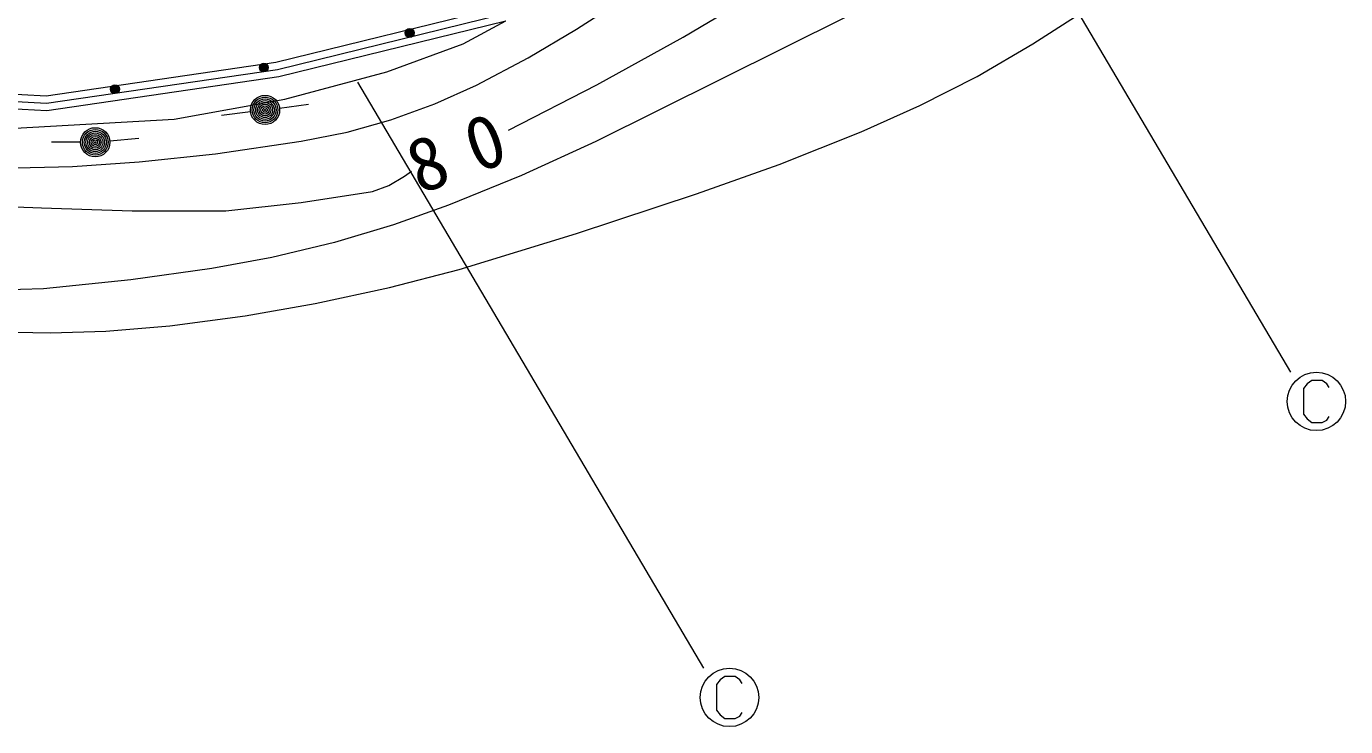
# Model space of a CAD drawing. Units: millimetres, scale not verified. Extents: x 39477 to 671106, y 19738 to 375030.
# Drawn here: x 202143 to 246645, y 236996 to 260624 of the extents above; entities that cross this region are included whole.
import ezdxf

# ---------------------------------------------------------------- set-up
doc = ezdxf.new("R2010")
doc.units = ezdxf.units.MM
doc.header["$LTSCALE"] = 986.92
doc.layers.add('M-BGD', color=7, linetype='Continuous', lineweight=13)
doc.styles.add('ＭＳ ゴシック', font='')
doc.styles.get('ＭＳ ゴシック').set_extended_font_data('MS Gothic')

msp = doc.modelspace()

# ---------------------------------------------------------------- linework, layer by layer
at = {"layer": 'M-BGD'}
for p, q in [((244796.3, 248954.4), (233124.1, 268726)), ((220696.6, 260533.4), (225649.6, 263706.8)), ((224296.7, 260264), (227961.5, 262434.3)), ((210560.7, 259412.5), (218169.1, 261286.8)), ((236094.3, 260031.1), (238249.2, 261424)), ((210608.1, 259170), (218244.2, 261051.2)), ((210655.5, 258927.6), (218319.3, 260815.6)), ((216879.2, 260030.2), (218319.3, 260815.6)), ((229813.4, 260947.5), (221355.5, 256743.4)), ((219072.3, 259563.3), (220696.6, 260533.4)), ((214298.5, 259093.7), (216879.2, 260030.2)), ((221387.5, 258653.9), (224296.7, 260264)), ((234220.7, 258930.1), (236094.3, 260031.1)), ((217328.4, 258640.4), (219072.3, 259563.3)), ((202806.5, 258284.8), (210560.7, 259412.5)), ((202817.8, 258037.1), (210608.1, 259170)), ((210866.2, 258173), (214298.5, 259093.7)), ((194979, 258703.3), (202806.5, 258284.8)), ((202829.1, 257789.4), (210655.5, 258927.6)), ((224997.2, 238966.5), (213325, 258738.1)), ((215923.7, 258009.2), (217328.4, 258640.4)), ((218404.4, 257119.4), (221387.5, 258653.9)), ((232285, 257949.5), (234220.7, 258930.1)), ((194952.6, 258210.5), (202829.1, 257789.4)), ((194965.8, 258456.9), (202817.8, 258037.1)), ((207124, 257494.2), (210866.2, 258173)), ((209703.5, 257741.6), (208724.6, 257618.9)), ((210681.9, 257868.3), (211659.7, 257999)), ((214440.5, 257465.2), (215923.7, 258009.2)), ((230299.8, 257064.4), (232285, 257949.5)), ((199908.8, 257085.3), (207124, 257494.2)), ((212958.5, 257059.1), (214440.5, 257465.2)), ((204957.6, 256759.1), (205939.7, 256853)), ((211409.6, 256751.4), (212958.5, 257059.1)), ((227537.8, 255968.4), (230299.8, 257064.4)), ((203973.4, 256712), (202986.8, 256711.7)), ((208517.4, 256328.3), (211409.6, 256751.4)), ((221355.5, 256743.4), (218842.6, 255596.3)), ((201329.6, 255837), (203699.2, 255895.5)), ((203699.2, 255895.5), (205951.4, 256048.4)), ((205951.4, 256048.4), (208517.4, 256328.3)), ((224751, 254971.5), (227537.8, 255968.4)), ((214365.5, 255253), (214899.4, 255566.3)), ((214899.4, 255566.3), (215134.2, 255734)), ((218842.6, 255596.3), (216382.1, 254586)), ((211407.1, 254682.9), (213815.3, 255052.8)), ((213815.3, 255052.8), (214365.5, 255253)), ((199494.2, 254625.1), (202649.6, 254502.1)), ((208867.4, 254399.9), (211407.1, 254682.9)), ((216382.1, 254586), (214521.4, 253927.4)), ((220700.1, 253629.9), (224751, 254971.5)), ((202649.6, 254502.1), (205713.5, 254395)), ((205713.5, 254395), (208867.4, 254399.9)), ((214521.4, 253927.4), (212537, 253333.7)), ((212537, 253333.7), (210425.6, 252828.1)), ((216737, 252421), (220700.1, 253629.9)), ((210425.6, 252828.1), (208400.9, 252449.9)), ((208400.9, 252449.9), (205665, 252069.5)), ((214391.4, 251814), (216737, 252421)), ((205665, 252069.5), (202721.7, 251766.8)), ((202721.7, 251766.8), (201039.1, 251714.3)), ((211883.4, 251274.3), (214391.4, 251814)), ((209527.6, 250858.8), (211883.4, 251274.3)), ((206983.4, 250521.6), (209527.6, 250858.8)), ((200783.3, 250320.7), (202953.5, 250281.4)), ((202953.5, 250281.4), (204820.2, 250342.5)), ((204820.2, 250342.5), (206983.4, 250521.6)), ((245342.2, 248561.9), (245223.9, 248404)), ((245223.9, 248404), (245224.2, 247535.9)), ((245500, 248680.4), (245342.2, 248561.9)), ((245855.2, 248680.5), (245500, 248680.4)), ((246013.1, 248562.2), (245855.2, 248680.5)), ((246092, 248443.8), (246013.1, 248562.2)), ((245224.2, 247535.9), (245342.6, 247378.1)), ((246013.5, 247338.9), (246092.4, 247457.3)), ((245342.6, 247378.1), (245500.5, 247259.8)), ((245500.5, 247259.8), (245855.7, 247259.9)), ((245855.7, 247259.9), (246013.5, 247338.9)), ((225543.1, 238574), (225424.8, 238416.1)), ((225700.9, 238692.4), (225543.1, 238574)), ((226056.1, 238692.6), (225700.9, 238692.4)), ((226214, 238574.2), (226056.1, 238692.6)), ((226292.9, 238455.9), (226214, 238574.2)), ((225424.8, 238416.1), (225425.1, 237548)), ((225425.1, 237548), (225543.5, 237390.2)), ((225543.5, 237390.2), (225701.4, 237271.8)), ((225701.4, 237271.8), (226056.6, 237271.9)), ((226056.6, 237271.9), (226214.4, 237350.9)), ((226214.4, 237350.9), (226293.3, 237469.3))]:
    msp.add_line(p, q, dxfattribs=at)
msp.add_lwpolyline([(194965.8, 258456.9), (202817.8, 258037.1), (210608.1, 259170), (218244.2, 261051.2), (225544.4, 263930.5), (232357.9, 267684.5), (237543.7, 271483.8)], dxfattribs=at)
for centre, radius in [((215072.8, 260402), 148), ((215072.8, 260402), 130.3), ((215072.8, 260402), 113.2), ((215072.8, 260402), 95.5), ((215072.8, 260402), 78.5), ((215072.8, 260402), 57.7), ((215072.8, 260402), 40), ((215072.8, 260402), 22.9), ((215072.8, 260402), 4.44), ((210151.2, 259233.1), 148), ((210151.2, 259233.1), 130.3), ((210151.2, 259233.1), 113.2), ((210151.2, 259233.1), 95.5), ((210151.2, 259233.1), 78.5), ((210151.2, 259233.1), 57.7), ((210151.2, 259233.1), 40), ((210151.2, 259233.1), 22.9), ((210151.2, 259233.1), 4.44), ((205131.2, 258503.1), 148), ((205131.2, 258503.1), 130.3), ((205131.2, 258503.1), 113.2), ((205131.2, 258503.1), 95.5), ((205131.2, 258503.1), 78.5), ((205131.2, 258503.1), 57.7), ((205131.2, 258503.1), 40), ((205131.2, 258503.1), 22.9), ((205131.2, 258503.1), 4.44), ((210193, 257803), 493.3), ((210193, 257803), 434.1), ((210193, 257803), 374.9), ((210193, 257803), 315.7), ((210193, 257803), 256.5), ((210193, 257803), 197.3), ((210193, 257803), 138.1), ((210193, 257803), 78.9), ((210193, 257803), 19.7), ((204466.6, 256712.1), 493.3), ((204466.6, 256712.1), 434.1), ((204466.6, 256712.1), 374.9), ((204466.6, 256712.1), 315.7), ((204466.6, 256712.1), 256.5), ((204466.6, 256712.1), 197.3), ((204466.6, 256712.1), 138.1), ((204466.6, 256712.1), 78.9), ((204466.6, 256712.1), 19.7), ((245658.1, 247970.1), 986.5), ((225859.1, 237982.2), 986.5)]:
    msp.add_circle(centre, radius, dxfattribs=at)

# ---------------------------------------------------------------- texts
at = {"layer": 'M-BGD', "insert": (215413.4, 254922.1), "char_height": 1809, "attachment_point": 7, "rotation": 20.2, "style": 'ＭＳ ゴシック'}
msp.add_mtext('\\T1.68;80', dxfattribs=at)

doc.saveas('drawing.dxf')
